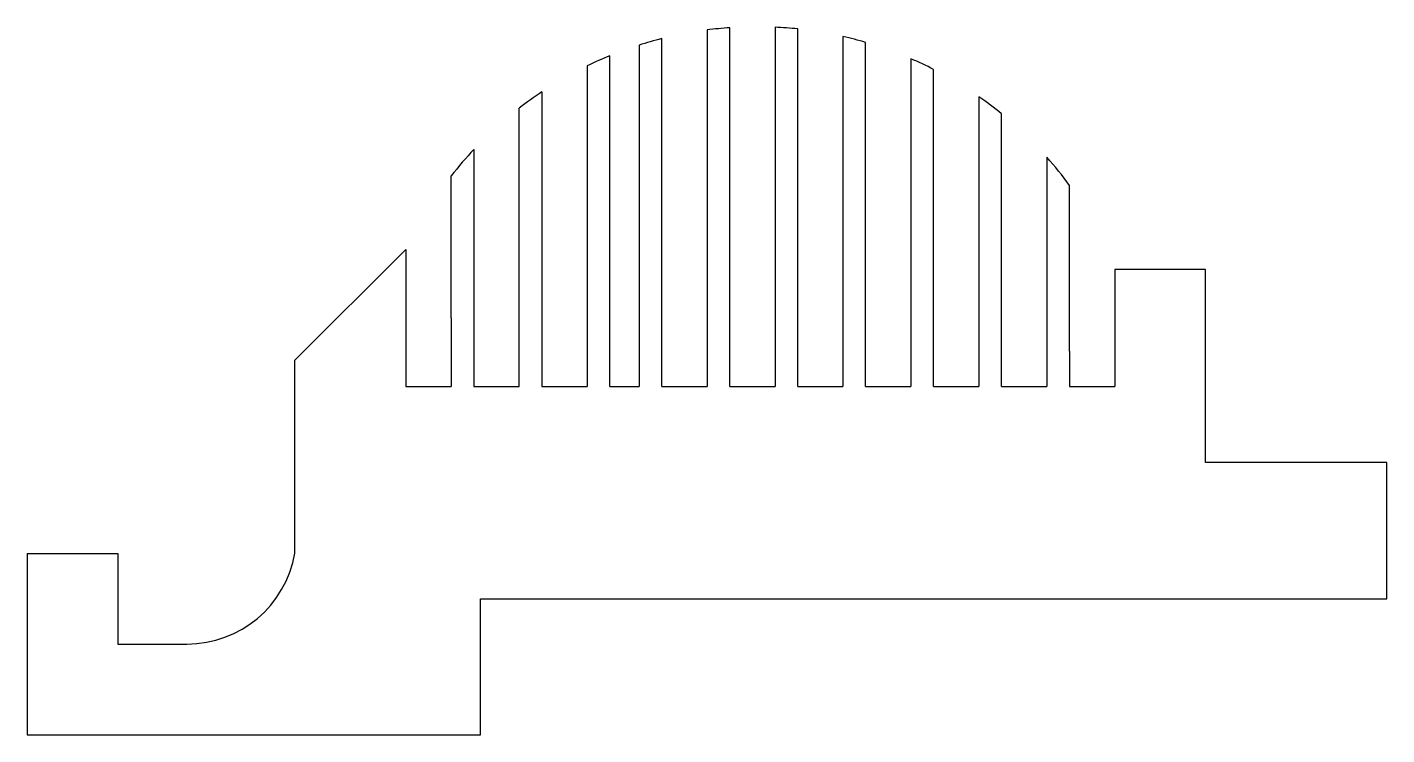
# Model space of a CAD drawing. Header units: millimetres. Extents: x 0 to 150, y -18 to 60.
import ezdxf

# ---------------------------------------------------------------- set-up
doc = ezdxf.new("R2010")
doc.units = ezdxf.units.MM

msp = doc.modelspace()

# ---------------------------------------------------------------- linework, layer by layer
for p, q in [((74.94, 59.4), (74.94, 20.11)), ((77.44, 20.11), (77.44, 59.64)), ((82.44, 59.7), (82.44, 20.11)), ((84.94, 20.11), (84.94, 59.51)), ((89.94, 58.68), (89.94, 20.11)), ((67.44, 57.73), (67.44, 20.11)), ((69.94, 20.11), (69.94, 58.44)), ((92.44, 20.11), (92.44, 58.03)), ((64.22, 20.11), (64.22, 56.56)), ((97.44, 56.22), (97.44, 20.11)), ((61.72, 55.44), (61.72, 33.68)), ((99.94, 20.11), (99.94, 55.04)), ((56.72, 52.58), (56.72, 20.11)), ((104.94, 52.04), (104.94, 20.11)), ((54.22, 33.15), (54.22, 50.79)), ((107.44, 20.11), (107.44, 50.15)), ((49.22, 46.24), (49.22, 20.11)), ((112.44, 45.36), (112.44, 20.11)), ((46.72, 27.66), (46.72, 43.32)), ((114.94, 23.99), (114.94, 42.27)), ((29.48, 23.01), (41.72, 35.21)), ((41.72, 35.21), (41.72, 20.11)), ((54.22, 20.11), (54.22, 33.15)), ((61.72, 33.68), (61.72, 20.11)), ((129.94, 33.01), (119.94, 33.01)), ((119.94, 33.01), (119.94, 20.11)), ((129.94, 11.71), (129.94, 33.01)), ((46.72, 27.66), (46.72, 20.11)), ((29.48, 1.71), (29.48, 23.01)), ((114.94, 23.99), (114.94, 20.11)), ((41.72, 20.11), (46.72, 20.11)), ((49.22, 20.11), (54.22, 20.11)), ((56.72, 20.11), (61.72, 20.11)), ((64.22, 20.11), (67.44, 20.11)), ((69.94, 20.11), (74.94, 20.11)), ((77.44, 20.11), (82.44, 20.11)), ((84.94, 20.11), (89.94, 20.11)), ((92.44, 20.11), (97.44, 20.11)), ((99.94, 20.11), (104.94, 20.11)), ((107.44, 20.11), (112.44, 20.11)), ((114.94, 20.11), (119.94, 20.11)), ((149.94, 11.71), (129.94, 11.71)), ((149.94, -3.29), (149.94, 11.71)), ((-0.06, 1.71), (9.94, 1.71)), ((-0.06, 1.71), (-0.06, -18.29)), ((9.94, 1.71), (9.94, -8.29)), ((49.94, -18.29), (49.94, -3.29)), ((49.94, -3.29), (149.94, -3.29)), ((9.94, -8.29), (17.55, -8.29)), ((-0.06, -18.29), (49.94, -18.29))]:
    msp.add_line(p, q)
for centre, radius, start, end in [((80.43, 16.95), 42.8, 94.007, 97.3708), ((80.43, 16.95), 42.8, 83.9524, 87.3093), ((80.43, 16.95), 42.8, 73.7046, 77.163), ((80.43, 16.95), 42.8, 104.1885, 107.6693), ((80.43, 16.95), 42.8, 112.2538, 115.9204), ((80.43, 16.95), 42.8, 62.8821, 66.5836), ((80.43, 16.95), 42.8, 123.638, 127.76), ((80.43, 16.95), 42.8, 50.8719, 55.0651), ((80.43, 16.95), 42.8, 136.8175, 141.9607), ((80.43, 16.95), 42.8, 36.265, 41.593), ((17.54, 3.84), 12.13, 270.0752, 349.8994)]:
    msp.add_arc(centre, radius, start, end)

doc.saveas('drawing.dxf')
